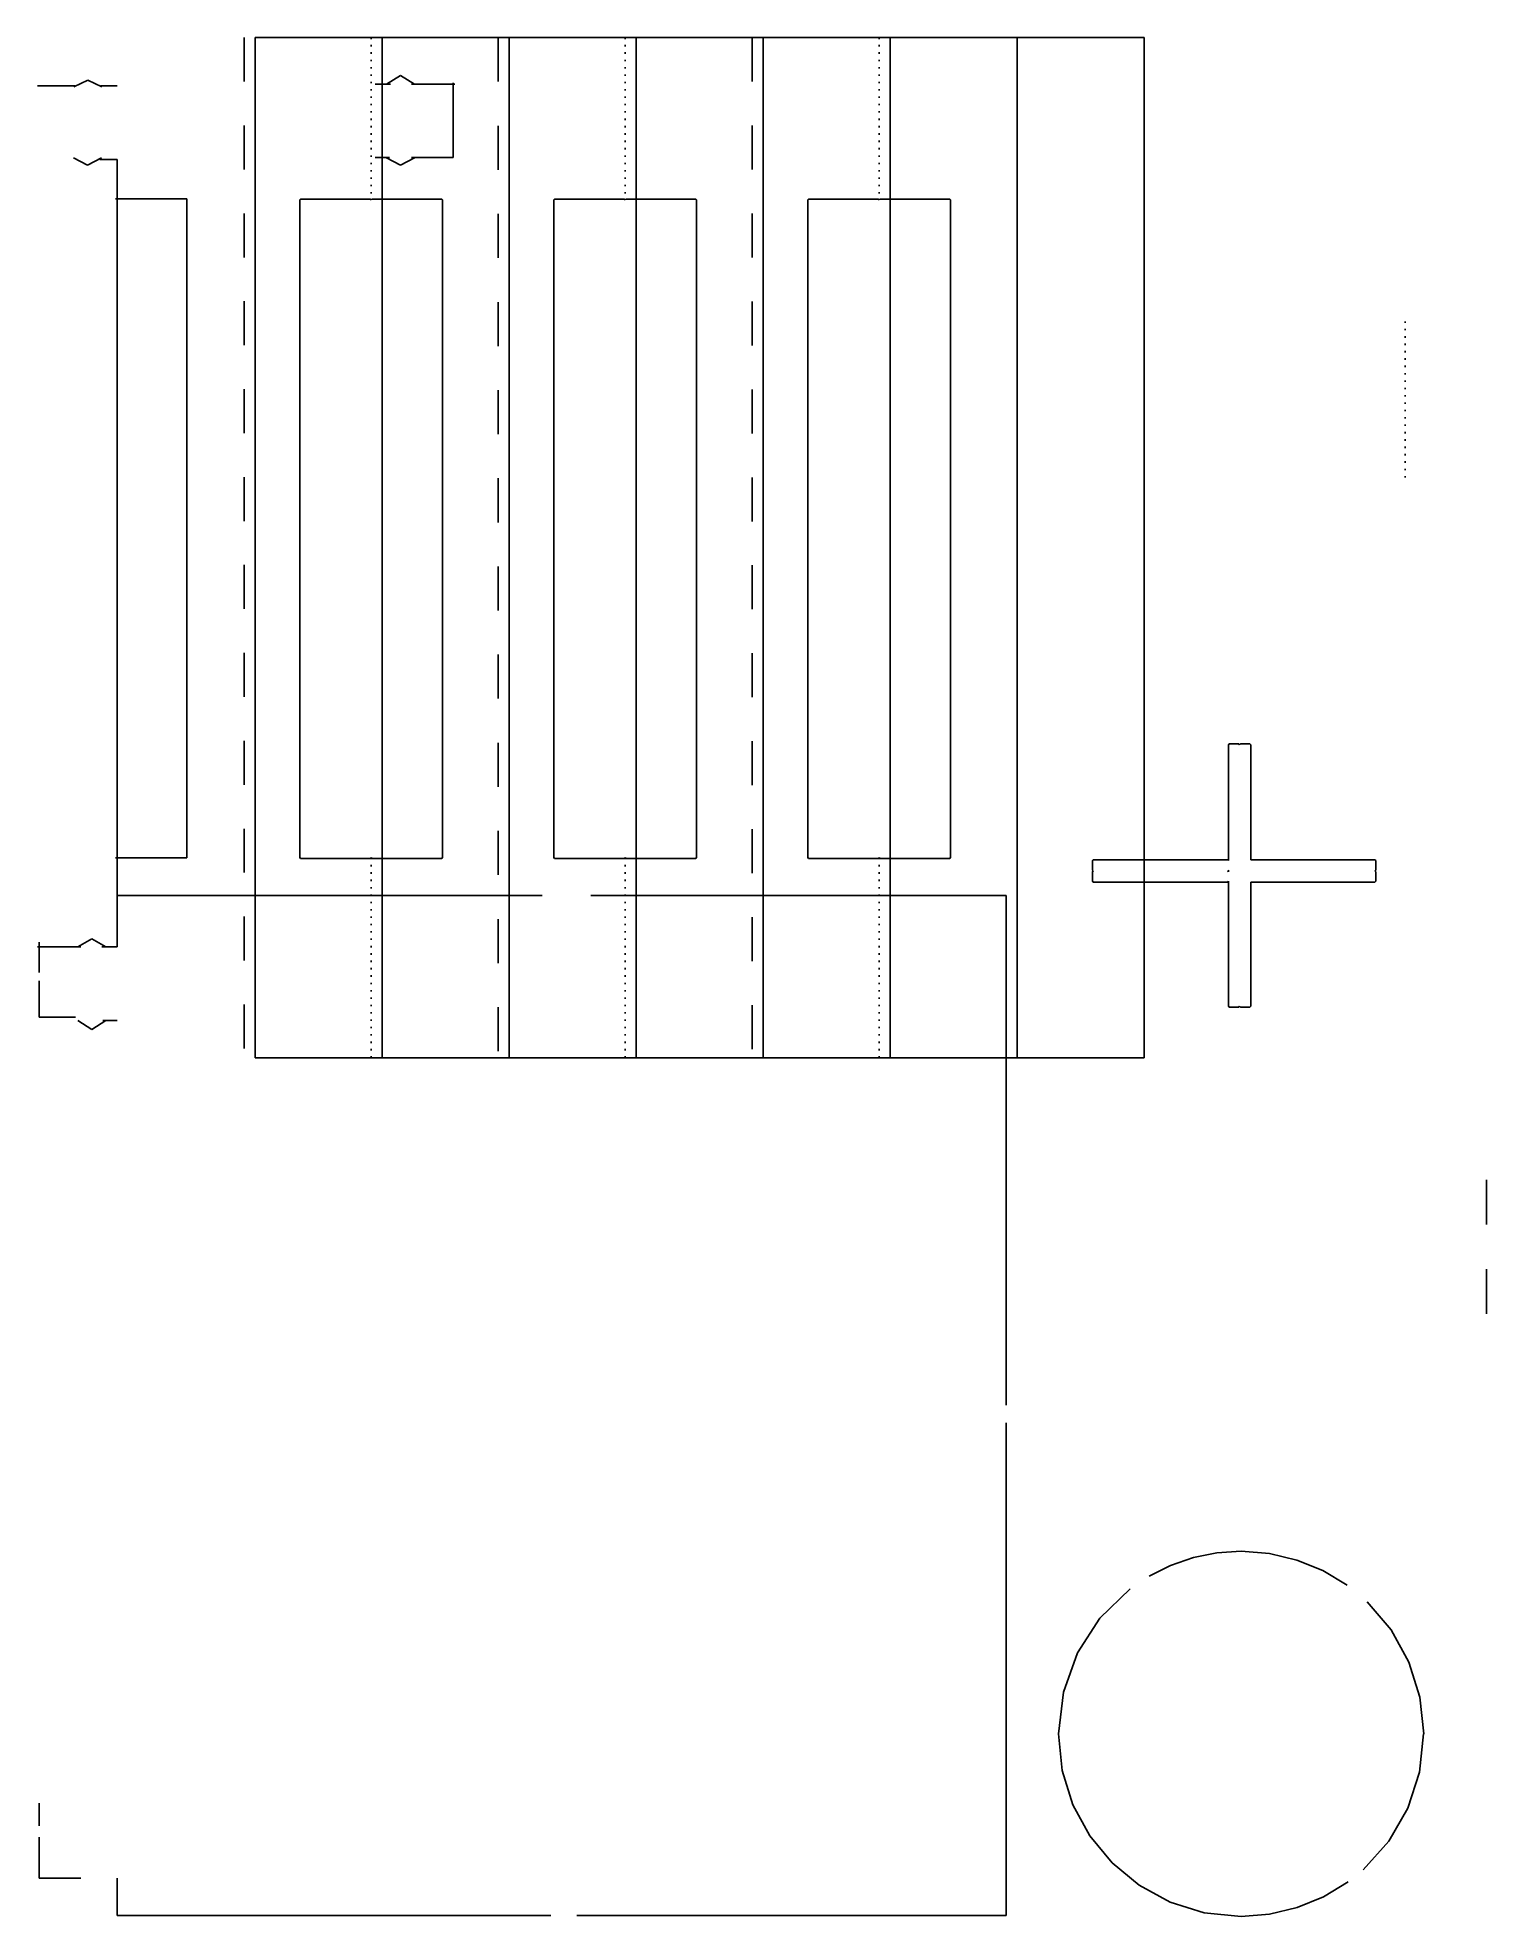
# Model space of a CAD drawing. Extents: x 3.9 to 77.5, y -41.3 to 54.1.
import ezdxf

# ---------------------------------------------------------------- set-up
doc = ezdxf.new("R2010")
doc.units = 0

msp = doc.modelspace()

# ---------------------------------------------------------------- linework, layer by layer
at = {"layer": 'back'}
for p, q in [((14.371, 54.1445), (14.3711, 51.9111)), ((20.824, 54.1435), (20.8241, 54.0688)), ((20.8241, 53.7697), (20.8241, 53.6949)), ((27.277, 54.1445), (27.2771, 51.9052)), ((29.5162, 54.1435), (31.007, 54.1435)), ((33.73, 54.1435), (33.73, 54.0687)), ((33.73, 53.7697), (33.73, 53.6949)), ((40.1831, 54.1445), (40.1831, 51.9096)), ((46.636, 54.1435), (53.08901, 54.1435)), ((46.6361, 54.1435), (46.6361, 54.0687)), ((46.6361, 53.7697), (46.6361, 53.6949)), ((20.8242, 53.3959), (20.8242, 53.321)), ((20.8242, 53.0219), (20.8243, 52.9469)), ((20.8243, 52.6479), (20.8243, 52.5731)), ((33.73, 53.3959), (33.73, 53.321)), ((33.7303, 53.0219), (33.7303, 52.9469)), ((33.7303, 52.6479), (33.7303, 52.5731)), ((46.6361, 53.3959), (46.6361, 53.321)), ((46.6363, 53.0219), (46.6363, 52.9469)), ((46.6363, 52.6479), (46.6363, 52.5731)), ((5.76819, 51.6861), (3.88044, 51.6861)), ((6.43172, 51.9802), (5.71859, 51.6396)), ((7.14486, 51.6396), (6.43172, 51.9802)), ((7.91802, 51.6861), (7.09519, 51.6861)), ((20.8244, 52.274), (20.8244, 52.199)), ((20.8244, 51.9), (20.8244, 51.8253)), ((21.0405, 51.7768), (21.813157, 51.776797)), ((21.6069, 51.7796), (22.31724, 52.210223)), ((22.31724, 52.210223), (23.02758, 51.7796)), ((22.8747, 51.7768), (25.0781, 51.7768)), ((25.00264, 48.042903), (25.0027, 51.8522)), ((33.7303, 52.274), (33.7303, 52.199)), ((33.7303, 51.9), (33.7303, 51.8253)), ((46.6363, 52.274), (46.6363, 52.199)), ((46.6363, 51.9), (46.6363, 51.8253)), ((20.8245, 51.5262), (20.8245, 51.4511)), ((20.8246, 51.1522), (20.8246, 51.0773)), ((20.8246, 50.7781), (20.8246, 50.7032)), ((33.7306, 51.5262), (33.7306, 51.4511)), ((33.7306, 51.1522), (33.7306, 51.0773)), ((33.7306, 50.7781), (33.7306, 50.7032)), ((46.6366, 51.5262), (46.6366, 51.4511)), ((46.6366, 51.1522), (46.6366, 51.0773)), ((46.6366, 50.7781), (46.6366, 50.7032)), ((14.3712, 49.6776), (14.3712, 47.4444)), ((20.8247, 50.4042), (20.8247, 50.3295)), ((20.8247, 50.0306), (20.8248, 49.9555)), ((20.8248, 49.6563), (20.8248, 49.5816)), ((27.2772, 49.666), (27.2772, 47.4264)), ((33.7306, 50.4042), (33.7306, 50.3295)), ((33.7306, 50.0306), (33.7306, 49.9555)), ((33.7309, 49.6563), (33.7309, 49.5816)), ((40.1831, 49.6747), (40.1833, 47.4402)), ((46.6366, 50.4042), (46.6366, 50.3295)), ((46.6366, 50.0306), (46.6369, 49.9555)), ((46.6369, 49.6563), (46.6369, 49.5816)), ((20.8249, 49.2826), (20.8249, 49.2081)), ((20.8249, 48.9087), (20.825, 48.8338)), ((33.7309, 49.2826), (33.7309, 49.2081)), ((33.7309, 48.9087), (33.7309, 48.8338)), ((46.6369, 49.2826), (46.6369, 49.2081)), ((46.6369, 48.9087), (46.6369, 48.8338)), ((6.42172, 47.653557), (5.71002, 48.0391)), ((7.13342, 48.0391), (6.42172, 47.653557)), ((7.91802, 47.9522), (7.04386, 47.9522)), ((7.91802, 9.88478), (7.918021, 47.95218)), ((20.825, 48.5344), (20.825, 48.4595)), ((20.8251, 48.1602), (20.8251, 48.0855)), ((20.8251, 47.7862), (20.8252, 47.7114)), ((21.0405, 48.0429), (21.754086, 48.042897)), ((21.6056, 48.0393), (22.317296, 47.653757)), ((22.317296, 47.653757), (23.028992, 48.0393)), ((22.8804, 48.0429), (25.00264, 48.042903)), ((33.7309, 48.5344), (33.7309, 48.4595)), ((33.7312, 48.1602), (33.7312, 48.0855)), ((33.7312, 47.7862), (33.7312, 47.7114)), ((46.6369, 48.5344), (46.6369, 48.4595)), ((46.6372, 48.1602), (46.6372, 48.0855)), ((46.6372, 47.7862), (46.6372, 47.7114)), ((20.8252, 47.4121), (20.8252, 47.3376)), ((20.8253, 47.0385), (20.8253, 46.9639)), ((33.7312, 47.4121), (33.7312, 47.3376)), ((33.7312, 47.0385), (33.7312, 46.9639)), ((46.6372, 47.4121), (46.6372, 47.3376)), ((46.6372, 47.0385), (46.6372, 46.9639)), ((7.84259, 45.9533), (11.4695, 45.9533)), ((11.4695, 45.9533), (11.4695, 12.458)), ((17.2362, 45.9325), (17.198573, 45.894873)), ((17.198573, 45.894873), (17.1986, 12.4748)), ((20.787799, 45.9325), (17.2362, 45.9325)), ((20.825427, 45.894873), (20.787799, 45.9325)), ((20.8253, 46.6649), (20.8253, 46.5901)), ((20.8254, 46.2907), (20.8254, 46.2159)), ((20.8632, 45.9325), (20.825427, 45.894873)), ((24.414674, 45.932527), (20.8632, 45.9325)), ((24.4523, 45.8949), (24.414674, 45.932527)), ((24.452326, 12.474826), (24.4523, 45.8949)), ((30.1422, 45.9325), (30.104571, 45.894873)), ((30.104571, 45.894873), (30.1046, 12.4748)), ((33.693699, 45.9325), (30.1422, 45.9325)), ((33.731325, 45.894873), (33.693699, 45.9325)), ((33.7312, 46.6649), (33.7315, 46.5901)), ((33.7691, 45.9325), (33.731325, 45.894873)), ((33.7315, 46.2907), (33.7315, 46.2159)), ((37.320671, 45.932527), (33.7691, 45.9325)), ((37.3583, 45.8949), (37.320671, 45.932527)), ((37.358329, 12.474826), (37.3583, 45.8949)), ((43.0482, 45.9325), (43.010571, 45.894873)), ((43.010571, 45.894873), (43.0106, 12.4748)), ((46.599802, 45.9325), (43.0482, 45.9325)), ((46.637427, 45.894873), (46.599802, 45.9325)), ((46.6752, 45.9325), (46.637427, 45.894873)), ((46.6375, 46.6649), (46.6375, 46.5901)), ((46.6375, 46.2907), (46.6375, 46.2159)), ((50.226674, 45.932527), (46.6752, 45.9325)), ((50.2643, 45.8949), (50.226674, 45.932527)), ((50.264326, 12.474826), (50.2643, 45.8949)), ((14.3713, 45.2111), (14.3713, 42.9776)), ((27.2773, 45.1867), (27.2773, 42.9473)), ((40.1833, 45.2055), (40.1833, 42.9707)), ((14.3714, 40.7443), (14.3714, 38.5111)), ((27.2774, 40.7078), (27.2775, 38.4684)), ((40.1833, 40.7358), (40.1833, 38.5009)), ((14.3715, 36.2779), (14.3716, 34.0445)), ((27.2775, 36.229), (27.2776, 33.9893)), ((40.1836, 36.2663), (40.1836, 34.0316)), ((14.3716, 31.8113), (14.3717, 29.5778)), ((27.2776, 31.7497), (27.2777, 29.5103)), ((40.1836, 31.7971), (40.1836, 29.5626)), ((14.3718, 27.3446), (14.3718, 25.1113)), ((27.2778, 27.2709), (27.2778, 25.0315)), ((40.1839, 27.3276), (40.1839, 25.0927)), ((14.3719, 22.8778), (14.3719, 20.6446)), ((27.2779, 22.7918), (27.2779, 20.5523)), ((40.1839, 22.8578), (40.1839, 20.6229)), ((14.372, 18.4114), (14.3721, 16.1782)), ((27.278, 18.3126), (27.2781, 16.0732)), ((40.1839, 18.3885), (40.1842, 16.1536)), ((64.4354, 18.2501), (64.39456, 18.209263)), ((64.39456, 18.209263), (64.3946, 12.3207)), ((64.918131, 18.2501), (64.4354, 18.2501)), ((64.958968, 18.209263), (64.918131, 18.2501)), ((64.9998, 18.2501), (64.958968, 18.209263)), ((65.482563, 18.250137), (64.9998, 18.2501)), ((65.5234, 18.2093), (65.482563, 18.250137)), ((65.5234, 12.3616), (65.5234, 18.2093)), ((14.3721, 13.945), (14.3722, 11.7117)), ((27.2781, 13.8338), (27.2782, 11.5943)), ((40.1842, 13.919), (40.1842, 11.6844)), ((11.4695, 12.458), (7.84259, 12.458)), ((17.1986, 12.4748), (17.236227, 12.437174)), ((17.236227, 12.437174), (20.7878, 12.4372)), ((20.7878, 12.4372), (20.825427, 12.474826)), ((20.824, 12.4026), (20.824, 12.4774)), ((20.825427, 12.474826), (20.863201, 12.4372)), ((20.863201, 12.4372), (24.4147, 12.4372)), ((24.4147, 12.4372), (24.452326, 12.474826)), ((30.1046, 12.4748), (30.142229, 12.437174)), ((30.142229, 12.437174), (33.6937, 12.4372)), ((33.6937, 12.4372), (33.731326, 12.474826)), ((33.73, 12.4026), (33.73, 12.4774)), ((33.731326, 12.474826), (33.769101, 12.4372)), ((33.769101, 12.4372), (37.3207, 12.4372)), ((37.3207, 12.4372), (37.358329, 12.474826)), ((43.0106, 12.4748), (43.048229, 12.437174)), ((43.048229, 12.437174), (46.5998, 12.4372)), ((46.5998, 12.4372), (46.637426, 12.474826)), ((46.6361, 12.4026), (46.6361, 12.4774)), ((46.637426, 12.474826), (46.675198, 12.4372)), ((46.675198, 12.4372), (50.2267, 12.4372)), ((50.2267, 12.4372), (50.264326, 12.474826)), ((20.824, 12.0289), (20.824, 12.1037)), ((20.824, 11.6547), (20.824, 11.7298)), ((33.73, 12.0289), (33.73, 12.1037)), ((33.73, 11.6547), (33.73, 11.7298)), ((46.6361, 12.0289), (46.6361, 12.1037)), ((46.6361, 11.6547), (46.6361, 11.7298)), ((57.479219, 12.320765), (57.4792, 11.838)), ((57.4792, 11.838), (57.520181, 11.797162)), ((57.520181, 11.797162), (57.4792, 11.756181)), ((57.4792, 11.756181), (57.4792, 11.2736)), ((57.5202, 12.3616), (57.479219, 12.320765)), ((64.353621, 12.361535), (57.5202, 12.3616)), ((64.3946, 12.3207), (64.353621, 12.361535)), ((64.353621, 11.797181), (64.3946, 11.838019)), ((64.3946, 11.7562), (64.353621, 11.797181)), ((64.3946, 11.838019), (64.39456, 11.838)), ((64.39456, 11.838), (64.3946, 11.7562)), ((71.833421, 12.361535), (65.5234, 12.3616)), ((71.8744, 12.3207), (71.833421, 12.361535)), ((71.833421, 11.797181), (71.8744, 11.838019)), ((71.8744, 11.7562), (71.833421, 11.797181)), ((71.874379, 11.273581), (71.8744, 11.7562)), ((71.8744, 11.838019), (71.8744, 12.3207)), ((7.91803, 8.10037), (7.91803, 10.5578)), ((7.91803, 10.5578), (29.51613, 10.557799)), ((20.824, 11.2805), (20.824, 11.3553)), ((20.824, 10.9068), (20.824, 10.9813)), ((20.824, 10.5329), (20.824, 10.6077)), ((31.9888, 10.5578), (46.6361, 10.557799)), ((33.73, 11.2805), (33.73, 11.3553)), ((33.73, 10.9068), (33.73, 10.9813)), ((33.73, 10.5329), (33.73, 10.6077)), ((46.6361, 11.2805), (46.6361, 11.3553)), ((46.6361, 10.9068), (46.6361, 10.9813)), ((46.6361, 10.5329), (46.6361, 10.6077)), ((46.6361, 10.557799), (53.0891, 10.5578)), ((53.0891, 10.5578), (53.089099, -15.3457)), ((57.4792, 11.2736), (57.520181, 11.232619)), ((57.520181, 11.232619), (64.3536, 11.2326)), ((64.3536, 11.2326), (64.394579, 11.273581)), ((64.394579, 11.273581), (64.3946, 4.92275)), ((65.523438, 4.922752), (65.5234, 11.2326)), ((65.5234, 11.2326), (71.8334, 11.2326)), ((71.8334, 11.2326), (71.874379, 11.273581)), ((7.91802, 7.94027), (7.91802, 9.88478)), ((20.824, 10.1589), (20.824, 10.2337)), ((20.824, 9.785), (20.824, 9.85979)), ((33.73, 10.1589), (33.73, 10.2337)), ((33.73, 9.785), (33.73, 9.85979)), ((46.6361, 10.1589), (46.6361, 10.2337)), ((46.6361, 9.785), (46.6361, 9.85979)), ((14.3722, 9.47879), (14.3723, 7.24557)), ((20.824, 9.41105), (20.824, 9.48556)), ((20.824, 9.03655), (20.824, 9.11162)), ((20.824, 8.66317), (20.824, 8.73767)), ((27.2783, 9.35489), (27.2783, 7.11518)), ((33.73, 9.41105), (33.73, 9.48556)), ((33.73, 9.03655), (33.73, 9.11162)), ((33.73, 8.66317), (33.73, 8.73767)), ((40.1842, 9.44972), (40.1845, 7.21509)), ((46.6361, 9.41105), (46.6361, 9.48556)), ((46.6361, 9.03655), (46.6361, 9.11162)), ((46.6361, 8.66317), (46.6361, 8.73767)), ((6.08379, 7.93588), (3.88044, 7.93588)), ((3.95587, 6.63918), (3.95587, 8.17577)), ((6.641277, 8.346305), (5.930264, 7.93824)), ((7.35229, 7.93824), (6.641277, 8.346305)), ((7.91802, 7.93588), (7.145359, 7.935877)), ((20.824, 8.28922), (20.824, 8.36373)), ((20.824, 7.91528), (20.824, 7.99035)), ((33.73, 8.28922), (33.73, 8.36373)), ((33.73, 7.91528), (33.73, 7.99035)), ((46.6361, 8.28922), (46.6361, 8.36373)), ((46.6361, 7.91528), (46.6361, 7.99035)), ((20.824, 7.54133), (20.824, 7.61584)), ((20.824, 7.16711), (20.824, 7.24218)), ((20.824, 6.79373), (20.824, 6.86823)), ((33.73, 7.54133), (33.73, 7.61584)), ((33.73, 7.16711), (33.73, 7.24218)), ((33.73, 6.79373), (33.73, 6.86823)), ((46.6361, 7.54133), (46.6361, 7.61584)), ((46.6361, 7.16711), (46.6361, 7.24218)), ((46.6361, 6.79373), (46.6361, 6.86823)), ((3.95587, 4.36651), (3.95587, 6.21054)), ((20.824, 6.41978), (20.824, 6.49429)), ((20.824, 6.04556), (20.824, 6.12063)), ((20.824, 5.67133), (20.824, 5.7464)), ((33.73, 6.41978), (33.73, 6.49429)), ((33.73, 6.04556), (33.73, 6.12063)), ((33.73, 5.67133), (33.73, 5.7464)), ((46.6361, 6.41978), (46.6361, 6.49429)), ((46.6361, 6.04556), (46.6361, 6.12063)), ((46.6361, 5.67133), (46.6361, 5.7464)), ((14.3724, 5.01234), (14.3724, 2.77912)), ((20.824, 5.2971), (20.824, 5.37189)), ((20.824, 4.92316), (20.824, 4.99795)), ((27.2784, 4.87603), (27.2784, 2.63632)), ((33.73, 5.2971), (33.73, 5.37189)), ((33.73, 4.92316), (33.73, 4.99795)), ((40.1845, 4.98017), (40.1845, 2.74554)), ((46.6361, 5.2971), (46.6361, 5.37189)), ((46.6361, 4.92316), (46.6361, 4.99795)), ((64.3946, 4.92275), (64.43544, 4.881768)), ((64.43544, 4.881768), (64.9182, 4.88177)), ((64.9182, 4.88177), (64.959037, 4.922752)), ((64.959037, 4.922752), (64.999869, 4.88177)), ((64.999869, 4.88177), (65.4826, 4.88177)), ((65.4826, 4.88177), (65.523438, 4.922752)), ((5.79957, 4.36651), (3.95587, 4.36651)), ((6.641278, 3.743728), (5.931586, 4.19694)), ((7.35097, 4.19694), (6.641278, 3.743728)), ((7.91802, 4.20203), (7.20443, 4.202027)), ((20.824, 4.54922), (20.824, 4.62401)), ((20.824, 4.17555), (20.824, 4.25006)), ((20.824, 3.80189), (20.824, 3.8764)), ((33.73, 4.54922), (33.73, 4.62401)), ((33.73, 4.17555), (33.73, 4.25006)), ((33.73, 3.80189), (33.73, 3.8764)), ((46.6361, 4.54922), (46.6361, 4.62401)), ((46.6361, 4.17555), (46.6361, 4.25006)), ((46.6361, 3.80189), (46.6361, 3.8764)), ((20.824, 3.42795), (20.824, 3.50302)), ((20.824, 3.05372), (20.824, 3.12879)), ((33.73, 3.42795), (33.73, 3.50302)), ((33.73, 3.05372), (33.73, 3.12879)), ((46.6361, 3.42795), (46.6361, 3.50302)), ((46.6361, 3.05372), (46.6361, 3.12879)), ((20.824, 2.68006), (20.824, 2.75457)), ((20.824, 2.30612), (20.824, 2.38119)), ((33.73, 2.68006), (33.73, 2.75457)), ((33.73, 2.30612), (33.73, 2.38119)), ((46.6361, 2.68006), (46.6361, 2.75457)), ((46.6361, 2.30612), (46.6361, 2.38119)), ((53.0891, -16.24), (53.089101, -41.2797)), ((62.610589, -23.096717), (63.809067, -22.855775)), ((63.809067, -22.855775), (65.03413, -22.77453)), ((65.03413, -22.77453), (66.468808, -22.886139)), ((66.468808, -22.886139), (67.860858, -23.215717)), ((60.3554, -24.0409), (61.454198, -23.493157)), ((61.454198, -23.493157), (62.610589, -23.096717)), ((67.860858, -23.215717), (69.185687, -23.755397)), ((69.185687, -23.755397), (70.4187, -24.49731)), ((57.862081, -26.167561), (59.3993, -24.6821)), ((71.4393, -25.3409), (72.661431, -26.771258)), ((56.717935, -27.941078), (57.862081, -26.167561)), ((72.661431, -26.771258), (73.562378, -28.401567)), ((56.004122, -29.927256), (56.717935, -27.941078)), ((73.562378, -28.401567), (74.119528, -30.17898)), ((55.7579, -32.0507), (56.004122, -29.927256)), ((74.119528, -30.17898), (74.31027, -32.05065)), ((55.946372, -33.920165), (55.7579, -32.0507)), ((74.3102, -32.0507), (74.104517, -33.993538)), ((74.31027, -32.05065), (74.3102, -32.0507)), ((56.486891, -35.661389), (55.946372, -33.920165)), ((74.104517, -33.993538), (73.504945, -35.831031)), ((3.95587, -36.7217), (3.95587, -35.5745)), ((57.342155, -37.23707), (56.486891, -35.661389)), ((73.504945, -35.831031), (72.537699, -37.504442)), ((3.95587, -39.383697), (3.95587, -37.3014)), ((58.474863, -38.609908), (57.342155, -37.23707)), ((72.537699, -37.504442), (71.22899, -38.95503)), ((59.847713, -39.742601), (58.474863, -38.609908)), ((6.07812, -39.3837), (3.95587, -39.383697)), ((7.9181, -41.279699), (7.918099, -39.386809)), ((61.423403, -40.597848), (59.847713, -39.742601)), ((70.4683, -39.5684), (69.226459, -40.325392)), ((63.164633, -41.138348), (61.423403, -40.597848)), ((67.889906, -40.87626), (66.483999, -41.212798)), ((69.226459, -40.325392), (67.889906, -40.87626)), ((29.962, -41.2797), (7.9181, -41.279699)), ((53.089101, -41.2797), (31.283501, -41.279699)), ((65.0341, -41.3268), (63.164633, -41.138348)), ((66.483999, -41.212798), (65.0341, -41.3268))]:
    msp.add_line(p, q, dxfattribs=at)
at = {"layer": 'images'}
for p, q in [((73.3622, 39.7176), (73.362228, 39.642839)), ((73.362285, 39.34374), (73.362285, 39.268952)), ((73.362341, 38.970023), (73.362341, 38.895121)), ((73.362398, 38.595994), (73.362426, 38.520979)), ((73.362454, 38.221965), (73.362482, 38.147177)), ((73.362539, 37.848078), (73.362539, 37.773063)), ((73.362595, 37.474049), (73.362595, 37.399373)), ((73.362652, 37.100274), (73.36268, 37.025203)), ((73.362736, 36.726301), (73.362736, 36.651343)), ((73.362793, 36.352131), (73.362793, 36.277314)), ((73.362849, 35.978272), (73.362877, 35.903624)), ((73.362906, 35.604638), (73.362934, 35.529567)), ((73.36299, 35.230411), (73.36299, 35.155679)), ((73.363047, 34.856665), (73.363047, 34.78213)), ((73.363103, 34.482777), (73.363131, 34.407875)), ((73.363188, 34.108466), (73.363188, 34.033593)), ((73.363244, 33.734297), (73.363244, 33.659593)), ((73.363301, 33.360296), (73.363329, 33.285507)), ((73.363357, 32.986182), (73.363385, 32.911647)), ((73.363442, 32.612605), (73.363442, 32.538014)), ((73.363498, 32.239), (73.363498, 32.164211)), ((73.363555, 31.864802), (73.363583, 31.789985)), ((77.4986, -3.89739), (77.4986, -6.16621)), ((77.4986, -8.43492), (77.4989, -10.7033))]:
    msp.add_line(p, q, dxfattribs=at)
at = {"layer": 'Layer 1'}
for p, q in [((14.9371, 54.1435), (21.3901, 54.1435)), ((14.9371, 2.30609), (14.9371, 54.1435)), ((21.3901, 54.1435), (21.3901, 2.30609)), ((21.3901, 54.1435), (27.8431, 54.1435)), ((21.3901, 2.30609), (21.3901, 54.1435)), ((27.8431, 54.1435), (27.8431, 2.30609)), ((27.8431, 54.1435), (34.2962, 54.1435)), ((27.8431, 2.30609), (27.8431, 54.1435)), ((34.2962, 54.1435), (34.2962, 2.30609)), ((34.2962, 54.1435), (40.7492, 54.1435)), ((34.2962, 2.30609), (34.2962, 54.1435)), ((40.7492, 54.1435), (40.7492, 2.30609)), ((40.7492, 54.1435), (47.2022, 54.1435)), ((40.7492, 2.30609), (40.7492, 54.1435)), ((47.2022, 54.1435), (47.2022, 2.30609)), ((47.2022, 54.1435), (53.6552, 54.1435)), ((47.2022, 2.30609), (47.2022, 54.1435)), ((53.6552, 54.1435), (53.6552, 2.30609)), ((53.6552, 54.1435), (60.1082, 54.1435)), ((53.6552, 2.30609), (53.6552, 54.1435)), ((60.1082, 54.1435), (60.1082, 2.30609)), ((53.6552, 2.30609), (53.6552, 12.5382)), ((21.3901, 2.30609), (14.9371, 2.30609)), ((27.8431, 2.30609), (21.3901, 2.30609)), ((34.2962, 2.30609), (27.8431, 2.30609)), ((40.7492, 2.30609), (34.2962, 2.30609)), ((47.2022, 2.30609), (40.7492, 2.30609)), ((53.6552, 2.30609), (47.2022, 2.30609)), ((60.1082, 2.30609), (53.6552, 2.30609))]:
    msp.add_line(p, q, dxfattribs=at)

doc.saveas('drawing.dxf')
